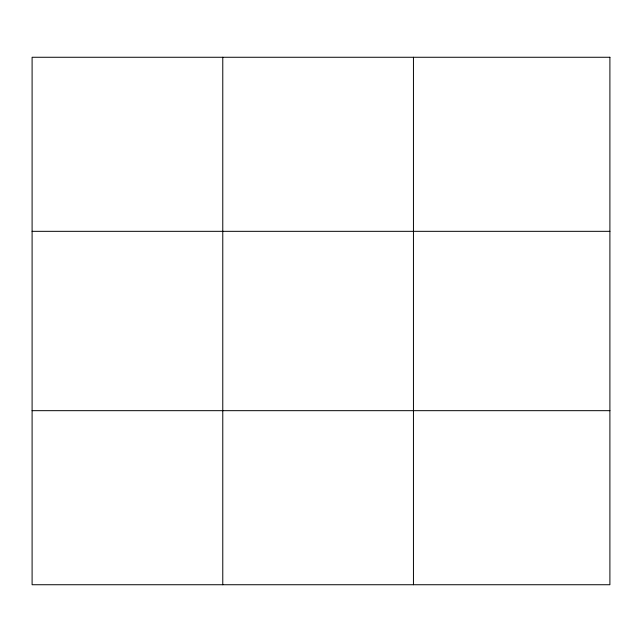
<?xml version="1.0" encoding="UTF-8"?>
<svg xmlns="http://www.w3.org/2000/svg" width="642" height="642" viewBox="0 0 642 642"><rect width="100%" height="100%" fill="white"/><g stroke="black" fill="none" stroke-linecap="round" stroke-linejoin="round"><path stroke-width="0.96" d="M222.774 57.266L222.774 584.734M413.448 57.266L413.448 584.734M32.1 231.329L609.9 231.329M32.1 410.671L609.9 410.671M609.9 57.266L609.9 584.734L32.1 584.734L32.1 57.266L609.9 57.266"/></g></svg>
